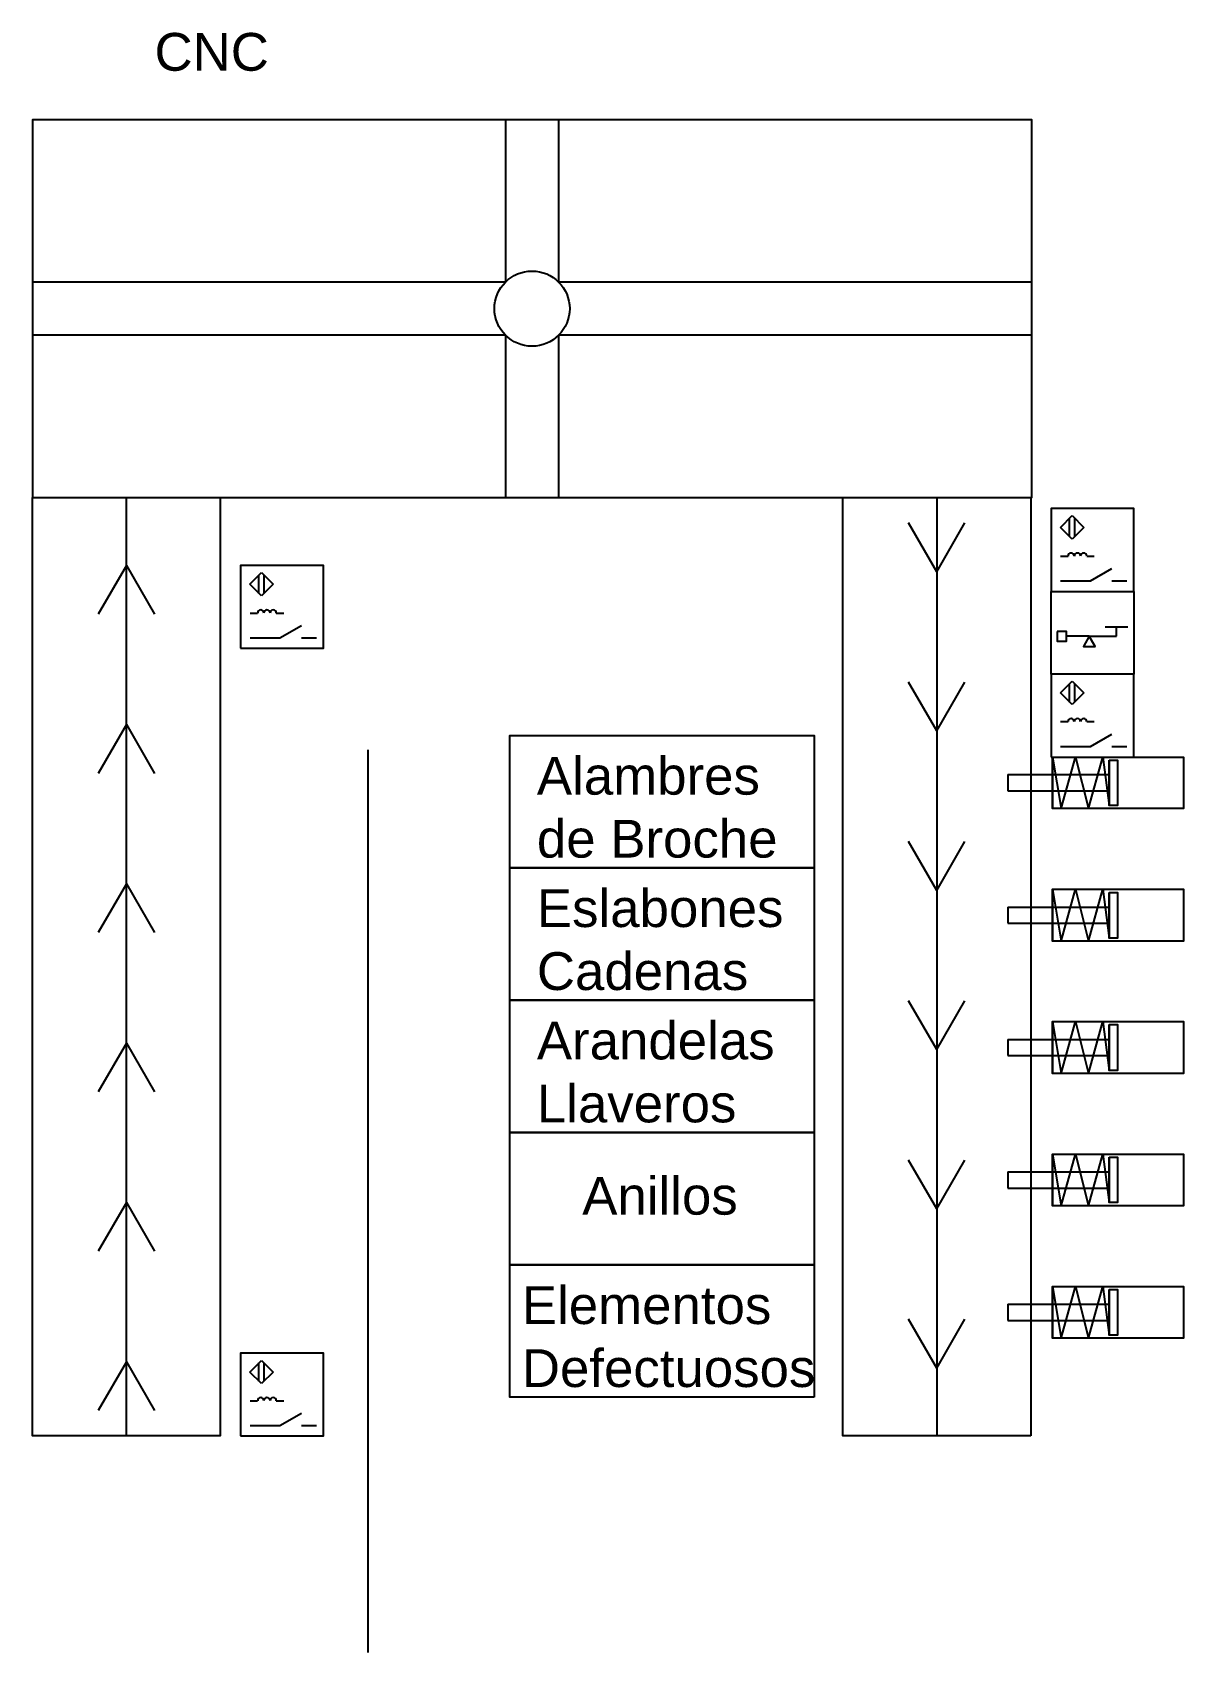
# Model space of a CAD drawing. Header units: millimetres. Extents: x 61730 to 70082, y 23370 to 35131.
import ezdxf

# ---------------------------------------------------------------- set-up
doc = ezdxf.new("R2010")
doc.units = ezdxf.units.MM
for name, color, linetype in [('Almacenaje', 40, 'Continuous'), ('Camino AGV', 140, 'Continuous'), ('Cintas', 190, 'Continuous'), ('Maquina', 82, 'Continuous'), ('Sensores', 211, 'Continuous'), ('Texto', 7, 'Continuous')]:
    doc.layers.add(name, color=color, linetype=linetype)
doc.styles.get("Standard").update_dxf_attribs({"font": 'arial.ttf'})

# ---------------------------------------------------------------- blocks, each defined once
blk = doc.blocks.new('*U52')
at = {"layer": 'Cintas'}
for q in [(-204, -177), (204, -177)]:
    blk.add_line((0, 177), q, dxfattribs=at)
blk = doc.blocks.new('*U53')
at = {"layer": 'Cintas', "color": 0, "linetype": 'ByBlock', "lineweight": -2, "transparency": 16777216}
for p in [(0, 5781), (0, 4625), (0, 3469), (0, 2313), (0, 1156), (0, 0)]:
    blk.add_blockref('*U52', p, dxfattribs=at)
blk = doc.blocks.new('*U54')
at = {"layer": 'Cintas'}
for q in [(-204, -177), (204, -177)]:
    blk.add_line((0, 177), q, dxfattribs=at)
blk = doc.blocks.new('*U55')
at = {"layer": 'Cintas', "color": 0, "linetype": 'ByBlock', "lineweight": -2, "transparency": 16777216}
for p in [(0, 5781), (0, 4625), (0, 3469), (0, 2313), (0, 1156), (0, 0)]:
    blk.add_blockref('*U54', p, dxfattribs=at)

msp = doc.modelspace()

# ---------------------------------------------------------------- linework, layer by layer
at = {"layer": 'Almacenaje'}
for points in [[(67401, 29066), (65195, 29066), (65195, 30027), (67401, 30027)], [(67401, 28105), (65195, 28105), (65195, 29066), (67401, 29066)], [(67401, 27144), (65195, 27144), (65195, 28105), (67401, 28105)], [(67401, 26184), (65195, 26184), (65195, 27144), (67401, 27144)], [(67401, 25223), (65195, 25223), (65195, 26184), (67401, 26184)]]:
    msp.add_lwpolyline(points, close=True, dxfattribs=at)
at = {"layer": 'Camino AGV'}
msp.add_line((64164, 29924), (64164, 23370), dxfattribs=at)
at = {"layer": 'Cintas'}
for p, q in [((62412, 24942), (62412, 31755)), ((68291, 31755), (68291, 24942))]:
    msp.add_line(p, q, dxfattribs=at)
for points in [[(61730, 31755), (63093, 31755), (63093, 24942), (61730, 24942)], [(68973, 24942), (67610, 24942), (67610, 31755), (68973, 31755)]]:
    msp.add_lwpolyline(points, close=True, dxfattribs=at)
at = {"layer": 'Maquina'}
for p, q in [((65162, 34497), (65162, 33319)), ((65548, 34497), (65548, 33319)), ((65162, 33319), (61730, 33319)), ((68980, 33319), (65548, 33319)), ((65162, 32933), (61730, 32933)), ((65162, 32933), (65162, 31755)), ((65548, 32933), (65548, 31755)), ((68980, 32933), (65548, 32933))]:
    msp.add_line(p, q, dxfattribs=at)
msp.add_lwpolyline([(61730, 31755), (68980, 31755), (68980, 34497), (61730, 34497)], close=True, dxfattribs=at)
msp.add_circle((65355, 33126), 273, dxfattribs=at)
at = {"layer": 'Sensores'}
for p, q in [((69188, 31538), (69273, 31623)), ((69273, 31453), (69188, 31538)), ((69254, 31472), (69254, 31604)), ((69273, 31623), (69358, 31538)), ((69358, 31538), (69273, 31453)), ((69292, 31472), (69292, 31604)), ((69190, 31329), (69244, 31329)), ((69379, 31329), (69433, 31329)), ((63308, 31125), (63393, 31210)), ((63374, 31059), (63374, 31191)), ((63393, 31210), (63478, 31125)), ((63412, 31059), (63412, 31191)), ((69406, 31149), (69562, 31239)), ((63393, 31040), (63308, 31125)), ((63478, 31125), (63393, 31040)), ((69190, 31149), (69406, 31149)), ((69562, 31149), (69670, 31149)), ((63310, 30916), (63364, 30916)), ((63499, 30916), (63553, 30916)), ((63526, 30736), (63682, 30826)), ((63310, 30736), (63526, 30736)), ((63682, 30736), (63791, 30736)), ((69398, 30747), (69233, 30747)), ((69398, 30747), (69595, 30747)), ((69677, 30813), (69513, 30813)), ((69595, 30747), (69595, 30813)), ((69188, 30336), (69273, 30421)), ((69254, 30270), (69254, 30402)), ((69273, 30421), (69358, 30336)), ((69292, 30270), (69292, 30402)), ((69273, 30251), (69188, 30336)), ((69358, 30336), (69273, 30251)), ((69190, 30128), (69244, 30128)), ((69379, 30128), (69433, 30128)), ((69406, 29947), (69562, 30037)), ((69190, 29947), (69406, 29947)), ((69562, 29947), (69670, 29947)), ((69132, 29871), (69193, 29496)), ((69193, 29496), (69298, 29871)), ((69298, 29871), (69392, 29496)), ((69392, 29496), (69497, 29871)), ((69497, 29871), (69541, 29518)), ((69541, 29849), (69541, 29518)), ((68807, 29743), (69541, 29743)), ((68807, 29743), (68807, 29625)), ((68807, 29625), (69541, 29625)), ((69132, 28911), (69193, 28535)), ((69193, 28535), (69298, 28911)), ((69298, 28911), (69392, 28535)), ((69392, 28535), (69497, 28911)), ((69497, 28911), (69541, 28557)), ((69541, 28888), (69541, 28557)), ((68807, 28782), (69541, 28782)), ((68807, 28782), (68807, 28664)), ((68807, 28664), (69541, 28664)), ((69132, 27950), (69193, 27574)), ((69193, 27574), (69298, 27950)), ((69298, 27950), (69392, 27574)), ((69392, 27574), (69497, 27950)), ((69497, 27950), (69541, 27596)), ((69541, 27928), (69541, 27596)), ((68807, 27821), (69541, 27821)), ((68807, 27821), (68807, 27703)), ((68807, 27703), (69541, 27703)), ((69132, 26989), (69193, 26613)), ((69193, 26613), (69298, 26989)), ((69298, 26989), (69392, 26613)), ((69392, 26613), (69497, 26989)), ((69497, 26989), (69541, 26636)), ((69541, 26967), (69541, 26636)), ((68807, 26860), (69541, 26860)), ((68807, 26860), (68807, 26742)), ((68807, 26742), (69541, 26742)), ((69132, 26028), (69193, 25653)), ((69193, 25653), (69298, 26028)), ((69298, 26028), (69392, 25653)), ((69392, 25653), (69497, 26028)), ((69497, 26028), (69541, 25675)), ((69541, 26006), (69541, 25675)), ((68807, 25899), (69541, 25899)), ((68807, 25899), (68807, 25781)), ((68807, 25781), (69541, 25781)), ((63308, 25406), (63393, 25491)), ((63393, 25322), (63308, 25406)), ((63374, 25340), (63374, 25473)), ((63393, 25491), (63478, 25406)), ((63478, 25406), (63393, 25322)), ((63412, 25340), (63412, 25473)), ((63310, 25198), (63364, 25198)), ((63499, 25198), (63553, 25198)), ((63526, 25018), (63682, 25108)), ((63310, 25018), (63526, 25018)), ((63682, 25018), (63791, 25018))]:
    msp.add_line(p, q, dxfattribs=at)
for points in [[(69121, 31073), (69722, 31073), (69722, 31674), (69121, 31674)], [(63241, 30660), (63842, 30660), (63842, 31261), (63241, 31261)], [(69121, 31073), (69722, 31073), (69722, 30472), (69121, 30472)], [(69164, 30782), (69164, 30712), (69233, 30712), (69233, 30782)], [(69398, 30747), (69355, 30673), (69440, 30673)], [(69121, 29871), (69722, 29871), (69722, 30472), (69121, 30472)], [(69132, 29871), (70082, 29871), (70082, 29496), (69132, 29496)], [(69132, 29496), (69132, 29496), (69132, 29871), (69132, 29871)], [(69541, 29849), (69602, 29849), (69602, 29518), (69541, 29518)], [(69132, 28911), (70082, 28911), (70082, 28535), (69132, 28535)], [(69132, 28535), (69132, 28535), (69132, 28911), (69132, 28911)], [(69541, 28888), (69602, 28888), (69602, 28557), (69541, 28557)], [(69132, 27950), (70082, 27950), (70082, 27574), (69132, 27574)], [(69132, 27574), (69132, 27574), (69132, 27950), (69132, 27950)], [(69541, 27928), (69602, 27928), (69602, 27596), (69541, 27596)], [(69132, 26989), (70082, 26989), (70082, 26613), (69132, 26613)], [(69132, 26613), (69132, 26613), (69132, 26989), (69132, 26989)], [(69541, 26967), (69602, 26967), (69602, 26636), (69541, 26636)], [(69132, 26028), (70082, 26028), (70082, 25653), (69132, 25653)], [(69132, 25653), (69132, 25653), (69132, 26028), (69132, 26028)], [(69541, 26006), (69602, 26006), (69602, 25675), (69541, 25675)], [(63241, 24942), (63842, 24942), (63842, 25543), (63241, 25543)]]:
    msp.add_lwpolyline(points, close=True, dxfattribs=at)
for centre in [(69266, 31329), (69312, 31329), (69357, 31329), (63387, 30916), (63432, 30916), (63477, 30916), (69266, 30128), (69312, 30128), (69357, 30128), (63387, 25198), (63432, 25198), (63477, 25198)]:
    msp.add_arc(centre, 22.5, 0, 180, dxfattribs=at)

# ---------------------------------------------------------------- block references
at = {"layer": 'Cintas', "rotation": 180}
msp.add_blockref('*U53', (68291, 31393), dxfattribs=at)
at = {"layer": 'Cintas'}
msp.add_blockref('*U55', (62412, 25304), dxfattribs=at)

# ---------------------------------------------------------------- texts
at = {"layer": 'Texto', "attachment_point": 1}
for s, width, insert, char_height in [('CNC', 3582.02, (62616, 35127), 274.2), ('Alambres de Broche', 2003.77, (65390, 29872), 274.24), ('Eslabones Cadenas', 2003.77, (65390, 28911), 274.24), ('Arandelas\\PLlaveros', 2003.77, (65390, 27950), 274.2), ('Anillos', 2003.77, (65719, 26823), 274.2), ('Elementos Defectuosos', 2003.77, (65281, 26029), 274.24)]:
    msp.add_mtext_dynamic_manual_height_columns(s, width=width, gutter_width=1371, heights=[0], dxfattribs=dict(at, insert=insert, char_height=char_height))

doc.saveas('drawing.dxf')
